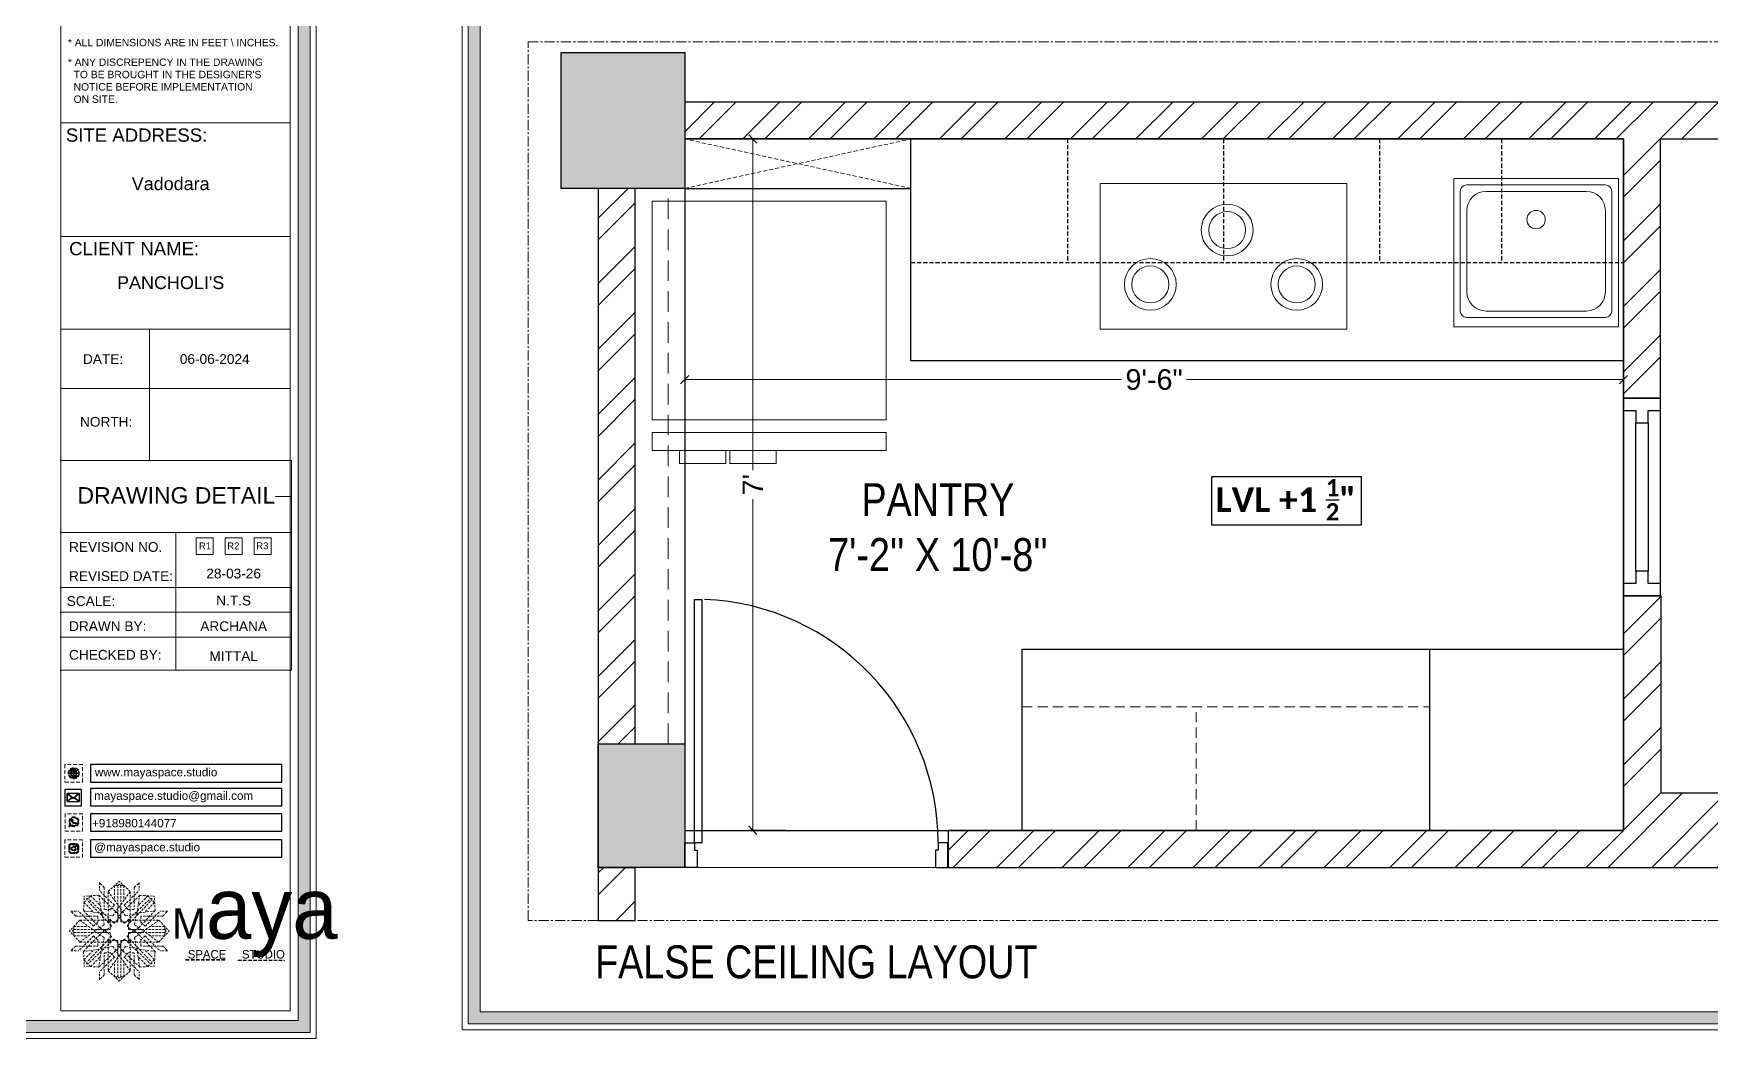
# Model space of a CAD drawing. Header units: millimetres. Extents: x 56222 to 3066687, y -650199 to -121287.
# Drawn here: x 132824.9 to 133028.6, y -185225 to -185102.9 of the extents above; entities that cross this region are included whole.
import ezdxf
from ezdxf.enums import TextEntityAlignment as Align

# ---------------------------------------------------------------- set-up
doc = ezdxf.new("R2010")
doc.units = ezdxf.units.MM
doc.header["$MEASUREMENT"] = 0
doc.header["$PDMODE"] = 35
for name, pattern in [('ACAD_ISO02W100', [15, 12, -3]), ('CENTER', [2, 1.25, -0.25, 0.25, -0.25]), ('DASHED', [0.75, 0.5, -0.25]), ('DASHED2', [0.375, 0.25, -0.125]), ('DASHEDX2', [1.5, 1, -0.5]), ('HIDDEN', [0.375, 0.25, -0.125])]:
    doc.linetypes.add(name, pattern=pattern)
doc.layers.get('Defpoints').update_dxf_attribs({"color": 220})
for name, color, linetype in [('AR DOOR', 40, 'Continuous'), ('AR ELE-5', 134, 'Continuous'), ('Labels and Texts', 8, 'Continuous')]:
    doc.layers.add(name, color=color, linetype=linetype)
for name, color, linetype, lineweight in [('COLUMN', 1, 'Continuous', 30), ('dim05', 1, 'Continuous', 13), ('Dimension', 10, 'DASHEDX2', 20), ('FIRST FLOOR', 7, 'Continuous', 9), ('FIRST FLOOR ( TEXT )', 7, 'Continuous', 9), ('FIRST FLOOR_( PLine )_', 251, 'Continuous', 30), ('FURNITURE', 32, 'Continuous', 9), ('hatch-wall', 8, 'Continuous', 9), ('Labelling', 1, 'Continuous', 25), ('NAME PLATE', 7, 'Continuous', 25), ('SECTION ( SLAB PLine )', 104, 'Continuous', 30), ('wall', 7, 'Continuous', 30)]:
    doc.layers.add(name, color=color, linetype=linetype, lineweight=lineweight)
doc.layers.add('XX~SLAB ( PLINE )', color=251, linetype='Continuous', plot=False)
doc.styles.add('Arial', font='arial.ttf')
doc.styles.add('century g', font='GOTHIC.TTF')
doc.styles.add('KATHA', font='swissc.ttf')
doc.styles.get("Standard").update_dxf_attribs({"font": 'arial.ttf', "height": 6})
doc.dimstyles.new('ISO-25', dxfattribs={"dimtxt": 2.5, "dimasz": 1, "dimexe": 0.5, "dimexo": 1, "dimtad": 0, "dimdec": 1, "dimlunit": 4, "dimtxsty": 'Standard', "dimblk": 'OBLIQUE', "dimcen": 2.5, "dimclrd": 1, "dimclre": 1, "dimclrt": 5, "dimadec": 0, "dimazin": 0, "dimtfac": 1, "dimtdec": 1, "dimtmove": 0, "dimatfit": 3, "dimfxl": 1, "dimlwd": -1, "dimarcsym": 0})

# ---------------------------------------------------------------- blocks, each defined once
blk = doc.blocks.new('FSFSF')
at = {"color": 42, "lineweight": 5, "true_color": 0xe0ac11}
for p, q in [((28593.19, 131.45), (28593.54, 137.71)), ((28599.8, 138.06), (28593.54, 137.71)), ((28596.24, 137.86), (28595.12, 136.69)), ((28596.24, 137.86), (28600.47, 133.65)), ((28601.03, 130), (28599.8, 138.06)), ((28599.8, 138.05), (28608.58, 129.56)), ((28600.03, 143.51), (28600.03, 140.16)), ((28602.15, 141.41), (28600.03, 143.51)), ((28606.47, 133.76), (28600.03, 140.16)), ((28602.15, 141.41), (28602.15, 131.95)), ((28603.86, 139.69), (28608.58, 144.08)), ((28603.86, 126.58), (28603.86, 139.69)), ((28603.86, 139.69), (28608.58, 133.02)), ((28607.9, 142.22), (28606.58, 142.22)), ((28606.58, 142.22), (28606.58, 135.84)), ((28607.9, 142.22), (28608.58, 142.85)), ((28607.9, 142.22), (28607.9, 126.58)), ((28613.31, 139.69), (28608.58, 144.08)), ((28609.27, 142.22), (28608.59, 142.85)), ((28613.31, 139.69), (28608.59, 133.02)), ((28617.37, 138.05), (28608.59, 129.56)), ((28609.27, 142.22), (28609.27, 126.58)), ((28609.27, 142.22), (28610.59, 142.22)), ((28610.59, 142.22), (28610.59, 135.84)), ((28610.7, 133.76), (28617.14, 140.16)), ((28613.31, 126.58), (28613.31, 139.69)), ((28615.02, 141.41), (28617.14, 143.51)), ((28615.02, 141.41), (28615.02, 131.95)), ((28616.14, 130), (28617.37, 138.06)), ((28620.93, 137.86), (28616.7, 133.65)), ((28617.14, 143.51), (28617.14, 140.16)), ((28617.37, 138.06), (28623.63, 137.71)), ((28620.93, 137.86), (28622.05, 136.69)), ((28624, 131.45), (28623.65, 137.71)), ((28587.73, 131.22), (28591.08, 131.22)), ((28589.84, 129.1), (28587.73, 131.22)), ((28597.49, 124.78), (28591.08, 131.22)), ((28593.19, 131.45), (28601.69, 122.67)), ((28601.25, 130.22), (28593.19, 131.45)), ((28593.39, 135), (28594.56, 136.12)), ((28593.39, 135), (28597.6, 130.78)), ((28595.12, 136.69), (28594.53, 136.69)), ((28594.56, 136.12), (28594.56, 136.71)), ((28605.17, 124.98), (28594.56, 136.12)), ((28606.27, 126.08), (28595.12, 136.69)), ((28605.86, 129.18), (28601.03, 130)), ((28602.07, 125.39), (28601.25, 130.22)), ((28604.75, 131.95), (28602.15, 131.95)), ((28606.47, 133.76), (28604.75, 131.95)), ((28605.86, 129.18), (28608.58, 133.02)), ((28611.31, 129.18), (28608.59, 133.02)), ((28610.7, 133.76), (28612.42, 131.95)), ((28610.9, 126.08), (28622.05, 136.69)), ((28611.31, 129.18), (28616.14, 130)), ((28612.02, 124.98), (28622.62, 136.12)), ((28612.42, 131.95), (28615.02, 131.95)), ((28615.12, 125.39), (28615.94, 130.22)), ((28623.99, 131.45), (28615.5, 122.67)), ((28615.94, 130.22), (28624, 131.45)), ((28623.8, 135), (28619.59, 130.78)), ((28619.7, 124.78), (28626.1, 131.22)), ((28622.05, 136.69), (28622.64, 136.69)), ((28622.62, 136.12), (28622.62, 136.71)), ((28623.8, 135), (28622.62, 136.12)), ((28629.45, 131.22), (28626.1, 131.22)), ((28627.34, 129.1), (28629.45, 131.22)), ((28591.56, 127.39), (28587.17, 122.66)), ((28589.03, 123.35), (28588.4, 122.67)), ((28589.03, 123.35), (28589.03, 124.67)), ((28589.03, 124.67), (28595.4, 124.67)), ((28589.03, 123.35), (28604.66, 123.35)), ((28589.84, 129.1), (28599.29, 129.1)), ((28604.66, 127.39), (28591.56, 127.39)), ((28591.56, 127.39), (28598.23, 122.67)), ((28597.49, 124.78), (28599.29, 126.5)), ((28602.07, 125.39), (28598.23, 122.67)), ((28599.29, 126.5), (28599.29, 129.1)), ((28602.33, 123.35), (28601.69, 122.67)), ((28602.33, 123.35), (28602.97, 122.67)), ((28605.17, 124.98), (28602.97, 122.67)), ((28603.68, 126.54), (28603.68, 127.39)), ((28604.66, 126.54), (28603.68, 126.54)), ((28604.71, 127.57), (28603.86, 127.57)), ((28607.9, 126.58), (28603.86, 126.58)), ((28604.66, 123.35), (28604.66, 127.39)), ((28604.7, 126.58), (28604.71, 127.57)), ((28606.27, 126.08), (28608.58, 128.27)), ((28607.9, 128.92), (28608.58, 129.56)), ((28607.9, 128.92), (28608.58, 128.27)), ((28609.27, 128.92), (28608.59, 129.56)), ((28609.27, 128.92), (28608.59, 128.27)), ((28610.9, 126.08), (28608.59, 128.27)), ((28609.27, 126.58), (28613.31, 126.58)), ((28612.02, 124.98), (28614.21, 122.67)), ((28612.46, 126.58), (28612.46, 127.57)), ((28612.46, 127.57), (28613.31, 127.57)), ((28612.52, 123.35), (28612.52, 127.39)), ((28612.52, 127.39), (28625.63, 127.39)), ((28612.52, 126.54), (28613.51, 126.54)), ((28628.16, 123.35), (28612.52, 123.35)), ((28613.51, 126.54), (28613.51, 127.39)), ((28614.85, 123.35), (28614.21, 122.67)), ((28614.85, 123.35), (28615.5, 122.67)), ((28615.12, 125.39), (28618.96, 122.67)), ((28627.34, 129.1), (28617.89, 129.1)), ((28617.89, 126.5), (28617.89, 129.1)), ((28619.7, 124.78), (28617.89, 126.5)), ((28625.63, 127.39), (28618.96, 122.67)), ((28628.16, 124.67), (28621.78, 124.67)), ((28625.63, 127.39), (28630.02, 122.66)), ((28628.16, 123.35), (28628.16, 124.67)), ((28628.16, 123.35), (28628.78, 122.67)), ((28591.56, 117.94), (28587.17, 122.66)), ((28589.84, 116.23), (28587.73, 114.11)), ((28589.03, 121.98), (28588.4, 122.65)), ((28589.03, 121.98), (28604.66, 121.98)), ((28589.03, 121.98), (28589.03, 120.66)), ((28589.03, 120.66), (28595.4, 120.66)), ((28589.84, 116.23), (28599.29, 116.23)), ((28597.49, 120.54), (28591.08, 114.11)), ((28591.56, 117.94), (28598.23, 122.65)), ((28604.66, 117.94), (28591.56, 117.94)), ((28593.19, 113.88), (28601.69, 122.65)), ((28605.17, 120.35), (28594.56, 109.2)), ((28606.27, 119.15), (28595.12, 108.54)), ((28597.49, 120.54), (28599.29, 118.83)), ((28602.07, 119.94), (28598.23, 122.65)), ((28599.29, 118.83), (28599.29, 116.23)), ((28599.8, 107.17), (28608.58, 115.67)), ((28605.86, 116.05), (28601.03, 115.23)), ((28602.07, 119.94), (28601.25, 115.1)), ((28602.33, 121.98), (28601.69, 122.65)), ((28602.33, 121.98), (28602.97, 122.65)), ((28605.17, 120.35), (28602.97, 122.65)), ((28604.66, 118.78), (28603.68, 118.78)), ((28603.68, 118.78), (28603.68, 117.94)), ((28607.9, 118.65), (28603.86, 118.65)), ((28603.86, 118.65), (28603.86, 105.54)), ((28604.71, 117.66), (28603.86, 117.66)), ((28604.66, 121.98), (28604.66, 117.94)), ((28604.7, 118.65), (28604.71, 117.66)), ((28605.86, 116.05), (28608.58, 112.21)), ((28606.27, 119.15), (28608.58, 116.96)), ((28607.9, 103.01), (28607.9, 118.65)), ((28607.9, 116.31), (28608.58, 116.96)), ((28607.9, 116.31), (28608.58, 115.67)), ((28610.9, 119.15), (28608.59, 116.96)), ((28609.27, 116.31), (28608.59, 116.96)), ((28609.27, 116.31), (28608.59, 115.67)), ((28611.31, 116.05), (28608.59, 112.21)), ((28617.37, 107.17), (28608.59, 115.67)), ((28609.27, 118.65), (28613.31, 118.65)), ((28609.27, 103.01), (28609.27, 118.65)), ((28610.9, 119.15), (28622.05, 108.54)), ((28611.31, 116.05), (28616.14, 115.23)), ((28612.02, 120.35), (28614.21, 122.65)), ((28612.02, 120.35), (28622.62, 109.2)), ((28612.46, 118.65), (28612.46, 117.66)), ((28612.46, 117.66), (28613.31, 117.66)), ((28612.52, 121.98), (28612.52, 117.94)), ((28628.16, 121.98), (28612.52, 121.98)), ((28612.52, 118.78), (28613.51, 118.78)), ((28612.52, 117.94), (28625.63, 117.94)), ((28613.31, 118.65), (28613.31, 105.54)), ((28613.51, 118.78), (28613.51, 117.94)), ((28614.85, 121.98), (28614.21, 122.65)), ((28614.85, 121.98), (28615.5, 122.65)), ((28615.12, 119.94), (28618.96, 122.65)), ((28615.12, 119.94), (28615.94, 115.1)), ((28623.99, 113.88), (28615.5, 122.65)), ((28619.7, 120.54), (28617.89, 118.83)), ((28617.89, 118.83), (28617.89, 116.23)), ((28627.34, 116.23), (28617.89, 116.23)), ((28625.63, 117.94), (28618.96, 122.65)), ((28619.7, 120.54), (28626.1, 114.11)), ((28628.16, 120.66), (28621.78, 120.66)), ((28625.63, 117.94), (28630.02, 122.66)), ((28627.34, 116.23), (28629.45, 114.11)), ((28628.16, 121.98), (28628.78, 122.65)), ((28628.16, 121.98), (28628.16, 120.66)), ((28587.73, 114.11), (28591.08, 114.11)), ((28601.25, 115.1), (28593.19, 113.87)), ((28593.19, 113.87), (28593.54, 107.62)), ((28593.39, 110.32), (28597.6, 114.55)), ((28593.39, 110.32), (28594.56, 109.2)), ((28595.12, 108.54), (28594.53, 108.54)), ((28594.56, 109.2), (28594.56, 108.61)), ((28596.24, 107.37), (28595.12, 108.54)), ((28596.24, 107.37), (28600.47, 111.58)), ((28601.03, 115.23), (28599.8, 107.17)), ((28606.47, 111.47), (28600.03, 105.07)), ((28602.15, 103.82), (28602.15, 113.27)), ((28604.75, 113.27), (28602.15, 113.27)), ((28603.86, 105.54), (28608.58, 112.21)), ((28606.47, 111.47), (28604.75, 113.27)), ((28606.58, 103.01), (28606.58, 109.38)), ((28613.31, 105.54), (28608.59, 112.21)), ((28610.59, 103.01), (28610.59, 109.38)), ((28610.7, 111.47), (28612.42, 113.27)), ((28610.7, 111.47), (28617.14, 105.07)), ((28612.42, 113.27), (28615.02, 113.27)), ((28615.02, 103.82), (28615.02, 113.27)), ((28615.94, 115.1), (28624, 113.87)), ((28616.14, 115.23), (28617.37, 107.17)), ((28620.93, 107.37), (28616.7, 111.58)), ((28623.8, 110.32), (28619.59, 114.55)), ((28620.93, 107.37), (28622.05, 108.54)), ((28622.05, 108.54), (28622.64, 108.54)), ((28623.8, 110.32), (28622.62, 109.2)), ((28622.62, 109.2), (28622.62, 108.61)), ((28624, 113.87), (28623.65, 107.62)), ((28629.45, 114.11), (28626.1, 114.11)), ((28599.8, 107.17), (28593.54, 107.52)), ((28600.03, 101.71), (28600.03, 105.07)), ((28602.15, 103.82), (28600.03, 101.71)), ((28603.86, 105.54), (28608.58, 101.15)), ((28607.9, 103.01), (28606.58, 103.01)), ((28607.9, 103.01), (28608.58, 102.38)), ((28613.31, 105.54), (28608.58, 101.15)), ((28609.27, 103.01), (28608.59, 102.38)), ((28609.27, 103.01), (28610.59, 103.01)), ((28615.02, 103.82), (28617.14, 101.71)), ((28617.14, 101.71), (28617.14, 105.07)), ((28617.37, 107.17), (28623.63, 107.52))]:
    blk.add_line(p, q, dxfattribs=at)
blk = doc.blocks.new('hgwg')
at = {"layer": 'Dimension', "true_color": 0xd39e00}
h = blk.add_hatch(color=42, dxfattribs=at)
h.dxf.hatch_style = 1
h.paths.add_polyline_path([(27505.71, 45.05), (27494.27, 45.05), (27494.27, 44.9), (27505.71, 44.9)])
h = blk.add_hatch(color=42, dxfattribs=at)
h.dxf.hatch_style = 1
h.paths.add_polyline_path([(27523.3, 44.9), (27509.68, 44.9), (27509.68, 44.75), (27523.3, 44.75)])
at = {"layer": 'Dimension', "color": 42, "true_color": 0xd39e00}
for p, q in [((27494.27, 45.05), (27505.71, 45.05)), ((27494.27, 44.9), (27494.27, 45.05)), ((27494.27, 44.9), (27505.71, 44.9)), ((27505.71, 45.05), (27505.71, 44.9)), ((27509.68, 44.9), (27523.3, 44.9)), ((27509.68, 44.9), (27509.68, 44.75)), ((27509.68, 44.75), (27523.3, 44.75)), ((27523.3, 44.75), (27523.3, 44.9))]:
    blk.add_line(p, q, dxfattribs=at)
at = {"layer": 'Dimension', "color": 42, "true_color": 0xd39e00, "attachment_point": 1}
for s, width, insert, char_height in [('{\\fCinzel|b0|i0|c0|p2;\\H1.5x;M\\fAmsterdam One|b0|i0|c0|p2;\\H2x;aya}', 85.3277, (27490.17, 69.17), 6), ('{\\fCinzel|b0|i0|c0|p0;SPACE     STUDIO}', 66.129, (27494.83, 47.86), 2.5)]:
    blk.add_mtext_dynamic_manual_height_columns(s, width=width, gutter_width=30, heights=[0], dxfattribs=dict(at, insert=insert, char_height=char_height))
blk = doc.blocks.new('QEGW4TG')
at = {"layer": 'Dimension', "true_color": 0x000000}
h = blk.add_hatch(color=18, dxfattribs=at)
h.dxf.hatch_style = 1
h.paths.add_polyline_path([(1.19, 1.98), (1.03, 1.3, 0.550912), (1.11, 1.23), (1.75, 1.39, 6.344125)])
h.paths.add_polyline_path([(1.81, 1.7), (1.4, 1.6), (1.5, 2.03, -9.071339)], flags=16)
h.paths.add_polyline_path([(1.75, 2.69, -0.387513), (1.89, 3.19, -0.360742), (2.01, 3.18), (2.17, 2.86, -0.071517), (2.06, 2.73, 0.321676), (2.05, 2.65, 0.122183), (2.53, 2.25, 0.066047), (2.69, 1.93, 0.375674), (3.11, 2.16, 0.526753), (3.03, 2.29), (2.79, 2.37, 0.273721), (2.69, 2.34, 0.040749), (2.63, 2.27, -2.427977), (2.45, 2, -0.190785)], flags=0)
h = blk.add_hatch(color=18, dxfattribs=at)
h.dxf.hatch_style = 1
h.paths.add_polyline_path([(2.69, 2.34, 0.040749), (2.63, 2.27, -0.441282), (2.53, 2.25, -0.11828), (2.06, 2.64, -0.441282), (2.07, 2.74, 0.040749), (2.13, 2.81, 0.290083), (2.14, 2.92), (2.01, 3.18, 0.316231), (1.91, 3.2, 0.190337), (1.73, 3, 0.170513), (1.72, 2.74, 0.252784), (2.69, 1.93, 0.170513), (2.95, 1.97, 0.190337), (3.11, 2.18, 0.466684), (3.03, 2.29), (2.79, 2.37, 0.273721)])
for p, q in [((1.19, 1.98), (1.03, 1.3)), ((1.1, 1.23), (1.75, 1.39)), ((1.5, 2.03), (1.4, 1.6)), ((1.4, 1.6), (1.81, 1.7)), ((2.01, 3.18), (2.14, 2.92)), ((3.07, 2.28), (2.8, 2.36))]:
    blk.add_line(p, q)
blk.add_lwpolyline([(0, 0), (4.68, 0), (4.68, 4.68), (0, 4.68)], close=True)
for centre, radius, start, end in [((1.09, 1.29), 0.0598, 164.8483, 282.1458), ((2.39, 2.56), 1.34, 241.4727, 205.6422), ((2.39, 2.56), 1.04, 235.9962, 210.8333), ((2.09, 2.87), 0.39, 159.7007, 198.4072), ((2.96, 3.23), 1.33, 201.4218, 258.1669), ((2.07, 2.87), 0.364, 118.9685, 159.3648), ((1.94, 3.12), 0.0896, 41.8985, 123.1344), ((2.11, 2.68), 0.066, 135.9932, 224.8892), ((1.67, 3.16), 0.586, 312.4617, 321.8728), ((3.12, 3.42), 1.31, 216.5455, 243.5279), ((2.05, 2.87), 0.104, 320.3924, 28.6971), ((2.57, 2.3), 0.066, 234.2482, 323.1441), ((3.11, 1.94), 0.586, 137.2645, 146.6756), ((2.76, 2.27), 0.104, 70.4402, 138.745), ((2.75, 2.31), 0.39, 260.7301, 299.4366), ((2.76, 2.29), 0.364, 299.7725, 340.1688), ((3.03, 2.2), 0.0896, 336.0029, 57.2388)]:
    blk.add_arc(centre, radius, start, end)
blk = doc.blocks.new('ASGERG')
at = {"layer": 'Dimension', "true_color": 0x000000}
h = blk.add_hatch(color=18, dxfattribs=at)
h.dxf.hatch_style = 1
h.paths.add_polyline_path([(0.99, 1.7, 0.402382), (1.83, 1.03), (2.96, 1.03, 0.426145), (3.66, 1.9), (3.66, 2.99, 0.402382), (2.83, 3.67), (1.69, 3.67, 0.426145), (0.99, 2.79)])
h.paths.add_polyline_path([(1.27, 1.72, 0.402382), (1.8, 1.3), (2.94, 1.3, 0.426145), (3.38, 1.85), (3.38, 2.97, 0.402382), (2.85, 3.4), (1.72, 3.4, 0.426145), (1.27, 2.85)], flags=16)
h.paths.add_polyline_path([(3.02, 2.35, -1), (1.64, 2.35, -1)], flags=0)
h.paths.add_polyline_path([(2.74, 2.35, -1), (1.92, 2.35, -1)], flags=0)
h.paths.add_polyline_path([(3.19, 3.02, -1), (2.86, 3.02, -1)], flags=0)
h.paths.add_polyline_path([(1.64, 2.35, 1), (3.02, 2.35, 1)], flags=0)
h = blk.add_hatch(color=18, dxfattribs=at)
h.dxf.hatch_style = 1
h.paths.add_polyline_path([(1.64, 2.35, 1), (3.02, 2.35, 1)])
h.paths.add_polyline_path([(2.74, 2.35, 1), (1.92, 2.35, 1)], flags=16)
h = blk.add_hatch(color=18, dxfattribs=at)
h.dxf.hatch_style = 1
h.paths.add_polyline_path([(3.19, 3.02, 1), (2.86, 3.02, 1)])
for p, q in [((0.99, 2.99), (0.99, 1.7)), ((1.27, 2.97), (1.27, 1.72)), ((1.69, 3.67), (2.96, 3.67)), ((1.69, 1.03), (2.96, 1.03)), ((2.94, 3.4), (1.72, 3.4)), ((2.94, 1.3), (1.72, 1.3)), ((3.38, 2.97), (3.38, 1.72)), ((3.66, 2.99), (3.66, 1.7))]:
    blk.add_line(p, q)
blk.add_lwpolyline([(0, 0), (4.68, 0), (4.68, 4.68), (0, 4.68)], close=True)
for centre, radius in [((2.33, 2.35), 0.694), ((2.33, 2.35), 0.414), ((3.02, 3.02), 0.168)]:
    blk.add_circle(centre, radius)
for centre, radius, start, end in [((1.76, 2.89), 0.778, 94.8631, 172.8127), ((1.76, 1.8), 0.778, 187.1873, 265.1369), ((1.76, 2.91), 0.491, 94.8631, 172.8127), ((1.76, 1.78), 0.491, 187.1873, 265.1369), ((2.9, 2.91), 0.491, 7.1873, 85.1369), ((2.9, 1.78), 0.491, 274.8631, 352.8127), ((2.89, 2.89), 0.778, 7.1873, 85.1369), ((2.89, 1.8), 0.778, 274.8631, 352.8127)]:
    blk.add_arc(centre, radius, start, end)
blk = doc.blocks.new('DTGWEGEARG')
at = {"layer": 'Dimension', "true_color": 0x000000}
h = blk.add_hatch(color=18, dxfattribs=at)
h.dxf.hatch_style = 1
h.paths.add_polyline_path([(3.83, 2.34, 1), (0.85, 2.34, 1)])
h.paths.add_polyline_path([(2.41, 1.12), (2.41, 1.69, -0.058279), (2.81, 1.63, -0.103353)], flags=16)
h.paths.add_polyline_path([(2.26, 1.13, -0.101741), (1.87, 1.63, -0.057171), (2.26, 1.69)], flags=16)
h.paths.add_polyline_path([(2.17, 1.01, -0.105795), (1.72, 1.58, 0.055205), (1.38, 1.41, 0.169822)], flags=16)
h.paths.add_polyline_path([(3.02, 1.72, 0.081336), (3.13, 2.27), (3.68, 2.27, -0.152069), (3.4, 1.52, 0.05687)], flags=16)
h.paths.add_polyline_path([(2.87, 1.77, 0.061945), (2.41, 1.84), (2.41, 2.27), (2.98, 2.27, -0.081344)], flags=16)
h.paths.add_polyline_path([(2.26, 1.84, 0.060923), (1.8, 1.77, -0.081344), (1.7, 2.27), (2.26, 2.27)], flags=16)
h.paths.add_polyline_path([(1.66, 1.72, 0.05687), (1.28, 1.52, -0.152069), (1, 2.27), (1.55, 2.27, 0.081336)], flags=16)
h.paths.add_polyline_path([(2.98, 2.42), (2.41, 2.42), (2.41, 2.83, 0.061945), (2.87, 2.91, -0.080009)], flags=16)
h.paths.add_polyline_path([(3.13, 2.42, 0.080116), (3.02, 2.96, 0.127778), (2.51, 3.67, -0.36029), (3.68, 2.42)], flags=16)
h.paths.add_polyline_path([(2.26, 2.42), (1.7, 2.42, -0.080009), (1.8, 2.91, 0.060923), (2.26, 2.84)], flags=16)
h.paths.add_polyline_path([(1.55, 2.42), (1, 2.42, -0.150466), (1.28, 3.16, 0.05687), (1.66, 2.96, 0.080116)], flags=16)
h.paths.add_polyline_path([(2.41, 2.98), (2.41, 3.56, -0.103353), (2.81, 3.05, -0.058279)], flags=16)
h.paths.add_polyline_path([(2.26, 2.99, -0.057171), (1.87, 3.05, -0.101741), (2.26, 3.55)], flags=16)
h.paths.add_polyline_path([(1.72, 3.1, -0.055205), (1.38, 3.27, -0.169822), (2.17, 3.67, 0.105795)], flags=16)
blk.add_lwpolyline([(0, 0), (4.68, 0), (4.68, 4.68), (0, 4.68)], close=True)
at = {"layer": 'Dimension', "color": 18, "true_color": 0x000000}
for p, q in [((1, 2.42), (1.55, 2.42)), ((1, 2.27), (1.55, 2.27)), ((1.7, 2.42), (2.26, 2.42)), ((1.7, 2.27), (2.26, 2.27)), ((2.26, 3.55), (2.26, 2.99)), ((2.26, 2.84), (2.26, 2.42)), ((2.26, 2.27), (2.26, 1.84)), ((2.26, 1.69), (2.26, 1.13)), ((2.41, 3.56), (2.41, 2.98)), ((2.41, 2.83), (2.41, 2.42)), ((2.41, 2.42), (2.98, 2.42)), ((2.41, 2.27), (2.98, 2.27)), ((2.41, 2.27), (2.41, 1.84)), ((2.41, 1.69), (2.41, 1.12)), ((3.13, 2.42), (3.68, 2.42)), ((3.13, 2.27), (3.68, 2.27))]:
    blk.add_line(p, q, dxfattribs=at)
blk.add_circle((2.34, 2.34), 1.49, dxfattribs=at)
for centre, radius, start, end in [((2.34, 2.34), 1.34, 142.3819, 176.6093), ((2.34, 2.34), 1.34, 183.0315, 217.6181), ((2.34, 4.74), 1.9, 236.1399, 249.1595), ((2.34, -0.06), 1.9, 110.8405, 123.8601), ((2.34, 2.34), 1.34, 97.3549, 135.9073), ((2.34, 4.74), 1.75, 236.7417, 249.3811), ((2.34, -0.06), 1.75, 110.6189, 123.2583), ((2.34, 2.34), 1.34, 224.0927, 262.6451), ((3.28, 2.34), 1.73, 159.0567, 177.3789), ((3.28, 2.34), 1.73, 182.3435, 200.9433), ((3.28, 2.34), 1.58, 158.8325, 177.1302), ((3.28, 2.34), 1.58, 182.5658, 201.1675), ((3.28, 2.34), 1.73, 129.9301, 154.0867), ((3.28, 2.34), 1.73, 205.9133, 230.0699), ((2.34, 4.74), 1.9, 253.6799, 267.6253), ((2.34, -0.06), 1.9, 92.3747, 106.3201), ((3.28, 2.34), 1.58, 130.1073, 153.3446), ((2.34, 4.74), 1.75, 254.3336, 267.422), ((2.34, -0.06), 1.75, 92.578, 105.6664), ((3.28, 2.34), 1.58, 206.6554, 229.8927), ((1.4, 2.34), 1.58, 26.6554, 50.2584), ((2.34, 4.74), 1.75, 272.3248, 285.6664), ((2.34, 4.74), 1.9, 272.1415, 286.3201), ((2.34, -0.06), 1.9, 73.6799, 87.8585), ((2.34, -0.06), 1.75, 74.3336, 87.6752), ((1.4, 2.34), 1.58, 309.7416, 333.3446), ((2.34, 2.34), 1.34, 3.3907, 82.6451), ((1.4, 2.34), 1.73, 25.9133, 50.0699), ((1.4, 2.34), 1.73, 309.9301, 334.0867), ((2.34, 2.34), 1.34, 277.3549, 315.9073), ((1.4, 2.34), 1.58, 2.8698, 21.1675), ((1.4, 2.34), 1.58, 338.8325, 357.4342), ((2.34, 4.74), 1.75, 290.6189, 303.2583), ((2.34, -0.06), 1.75, 56.7417, 69.3811), ((2.34, 4.74), 1.9, 290.8405, 303.8601), ((1.4, 2.34), 1.73, 2.6211, 20.9433), ((1.4, 2.34), 1.73, 339.0567, 357.6565), ((2.34, -0.06), 1.9, 56.1399, 69.1595), ((2.34, 2.34), 1.34, 322.3819, 356.9685)]:
    blk.add_arc(centre, radius, start, end, dxfattribs=at)
blk = doc.blocks.new('*U144')
for points in [[(-1025.5, 0), (-985.5, 0), (-985.5, 30), (-975.5, 30), (-975.5, 100), (-1025.5, 100)], [(40, 0), (0, 0), (0, 30), (-10, 30), (-10, 100), (40, 100)], [(0, 0), (0, -985.5), (-30, -985.5), (-30, 0)]]:
    blk.add_lwpolyline(points, close=True)
at = {"layer": 'AR ELE-5', "linetype": 'ByBlock', "ltscale": 15}
blk.add_arc((1.4, 0.6), 987, 180.03474, 267.62699, dxfattribs=at)
blk = doc.blocks.new('_Oblique')
at = {"layer": 'wall', "color": 0, "lineweight": -2}
blk.add_line((-0.5, -0.5), (0.5, 0.5), dxfattribs=at)
blk = doc.blocks.new('*D530')
at = {"layer": 'Defpoints', "color": 0, "lineweight": 30, "transparency": 16777216}
for p in [(132917.9, -185115.68), (132912.27, -185199.68), (132917.26, -185199.68)]:
    blk.add_point(p, dxfattribs=at)
at = {"layer": 'dim05', "color": 1, "linetype": 'Continuous', "lineweight": -2, "transparency": 16777216}
for p, q in [((132916.9, -185115.68), (132911.77, -185115.68)), ((132916.26, -185199.68), (132911.77, -185199.68))]:
    blk.add_line(p, q, dxfattribs=at)
at = {"layer": 'dim05', "color": 1, "linetype": 'Continuous', "transparency": 16777216}
for p, q in [((132912.27, -185115.68), (132912.27, -185155.92)), ((132912.27, -185199.68), (132912.27, -185159.45))]:
    blk.add_line(p, q, dxfattribs=at)
at = {"layer": 'dim05', "color": 1, "transparency": 16777216}
for p, rotation in [((132912.27, -185115.68), 90), ((132912.27, -185199.68), 270)]:
    blk.add_blockref('_Oblique', p, dxfattribs=dict(at, rotation=rotation))
at = {"layer": 'dim05', "color": 5, "lineweight": 25, "transparency": 16777216, "insert": (132912.27, -185157.68), "char_height": 2.5, "attachment_point": 5, "rotation": 90, "style": 'Arial'}
blk.add_mtext("7'", dxfattribs=at)
blk = doc.blocks.new('*D531')
at = {"layer": 'Defpoints', "color": 0, "lineweight": 30, "transparency": 16777216}
for p in [(132904, -185140.61), (133018, -185140.61), (133018, -185144.92)]:
    blk.add_point(p, dxfattribs=at)
at = {"layer": 'dim05', "color": 1, "linetype": 'Continuous', "lineweight": -2, "transparency": 16777216}
for p, q in [((132904, -185141.61), (132904, -185145.42)), ((133018, -185141.61), (133018, -185145.42))]:
    blk.add_line(p, q, dxfattribs=at)
at = {"layer": 'dim05', "color": 1, "linetype": 'Continuous', "transparency": 16777216}
for p, q in [((132904, -185144.92), (132957.05, -185144.92)), ((133018, -185144.92), (132964.95, -185144.92))]:
    blk.add_line(p, q, dxfattribs=at)
at = {"layer": 'dim05', "color": 1, "transparency": 16777216, "rotation": 180}
blk.add_blockref('_Oblique', (132904, -185144.92), dxfattribs=at)
at = {"layer": 'dim05', "color": 1, "transparency": 16777216}
blk.add_blockref('_Oblique', (133018, -185144.92), dxfattribs=at)
at = {"layer": 'dim05', "color": 5, "lineweight": 25, "transparency": 16777216, "insert": (132961, -185144.92), "char_height": 2.5, "attachment_point": 5, "style": 'Arial'}
blk.add_mtext('9\'-6"', dxfattribs=at)

msp = doc.modelspace()

# ---------------------------------------------------------------- hatches: boundary and pattern name
at = {"layer": 'Dimension', "linetype": 'Continuous', "true_color": 0xd39e00}
h = msp.add_hatch(color=42, dxfattribs=at)
h.paths.add_polyline_path([(132877.699, -185074.765), (132877.699, -185223.192), (133088.57, -185223.192), (133088.57, -185074.765)])
h.paths.add_polyline_path([(132879.179, -185076.245), (133087.09, -185076.245), (133087.09, -185221.712), (132879.179, -185221.712)], flags=16)
h = msp.add_hatch(color=42, dxfattribs=at)
h.paths.add_polyline_path([(132651.338, -185078.41), (132651.338, -185224.238), (132858.516, -185224.238), (132858.516, -185078.41)])
h.paths.add_polyline_path([(132652.792, -185079.864), (132857.062, -185079.864), (132857.062, -185222.784), (132652.792, -185222.784)], flags=16)
at = {"layer": 'Dimension', "true_color": 0x000000}
h = msp.add_hatch(color=18, dxfattribs=at)
h.dxf.hatch_style = 1
h.paths.add_polyline_path([(132830.353, -185196.223, 0.4142136), (132830.508, -185196.069), (132830.508, -185195.297, 0.4142136), (132830.353, -185195.142), (132829.127, -185195.142, 0.4142136), (132828.972, -185195.297), (132828.972, -185196.069, 0.4142136), (132829.127, -185196.223)])
h.paths.add_polyline_path([(132829.854, -185195.758), (132830.421, -185196.137, -0.1989124), (132830.353, -185196.165), (132829.127, -185196.165, -0.1989124), (132829.058, -185196.137), (132829.626, -185195.758), (132829.74, -185195.864)], flags=16)
h.paths.add_polyline_path([(132829.74, -185195.785), (132829.116, -185195.201, -0.0287833), (132829.127, -185195.2), (132830.353, -185195.2, -0.0287833), (132830.364, -185195.201)], flags=16)
h.paths.add_polyline_path([(132829.897, -185195.717), (132830.42, -185195.228, -0.2024819), (132830.45, -185195.297), (132830.45, -185196.069, -0.043076), (132830.448, -185196.085)], flags=16)
h.paths.add_polyline_path([(132829.583, -185195.717), (132829.032, -185196.085, -0.043076), (132829.03, -185196.069), (132829.03, -185195.297, -0.2024819), (132829.059, -185195.228)], flags=16)
at = {"layer": 'FURNITURE', "linetype": 'CENTER', "lineweight": 15, "true_color": 0x636466}
h = msp.add_hatch(dxfattribs=at)
h.set_pattern_fill('AR-CONC', color=251)
h.set_pattern_definition([(50, (-298.0743, -763.167), (7.17260183, -0.62752135), [0.75, -8.25]), (355, (-298.074, -763.167), (-1.38751334, 7.52192134), [0.6, -6.6]), (100.4514445, (-297.4766, -763.219), (5.78508847, 6.8943999), [0.63740192, -7.01142112]), (46.1842, (-298.074, -761.167), (10.6724133, -1.6551928), [1.125, -12.375]), (96.6356355, (-297.185, -761.305), (9.34661946, 9.741186), [0.9561034, -10.5171376]), (351.184164, (-298.074, -761.167), (9.34661945, 9.741186), [0.9, -9.9]), (21, (-297.0743, -761.667), (5.96907052, -4.0261889), [0.75, -8.25]), (326, (-297.074, -761.667), (2.43315332, 7.25150045), [0.6, -6.6]), (71.4514447, (-296.577, -762.0024), (8.40222377, 3.22531153), [0.6374019, -7.01142112]), (37.5, (-298.0743, -763.1668), (0.121598553, 3.328938538), [0, -6.52, 0, -6.7, 0, -6.625]), (7.5, (-298.0743, -763.167), (2.630695374, 3.94411712), [0, -3.82, 0, -6.37, 0, -2.525]), (327.5, (-300.3043, -763.1668), (5.338224362, -0.225548717), [0, -2.5, 0, -7.8, 0, -10.35]), (317.5, (-301.3043, -763.167), (5.83186169, 1.00104982), [0, -3.25, 0, -5.18, 0, -7.35])])
h.paths.add_polyline_path([(132903.998, -185189.18), (132893.498, -185189.18), (132893.498, -185204.18), (132903.998, -185204.18), (132903.998, -185201.18)])
h.paths.add_polyline_path([(132903.998, -185105.18), (132888.998, -185105.18), (132888.998, -185121.68), (132903.998, -185121.68)])
h.paths.add_polyline_path([(133047.498, -185105.18), (133032.498, -185105.18), (133032.498, -185115.684), (133047.498, -185115.684)])
h.paths.add_polyline_path([(133047.498, -185195.18), (133032.498, -185195.18), (133032.498, -185204.18), (133047.498, -185204.18), (133047.498, -185199.68)])
at = {"layer": 'hatch-wall', "linetype": 'CENTER', "lineweight": 15}
h = msp.add_hatch(dxfattribs=at)
h.set_pattern_fill('ANSI32', color=256, scale=15)
h.set_pattern_definition([(45, (-298.0743, -763.167), (-3.97747564, 3.97747564), []), (45, (-295.4227, -763.167), (-3.97747564, 3.97747564), [])])
h.paths.add_polyline_path([(132897.998, -185121.68), (132893.498, -185121.68), (132893.498, -185189.18), (132897.998, -185189.18)])
h.paths.add_polyline_path([(133032.498, -185111.18), (132903.998, -185111.18), (132903.998, -185115.68), (133017.998, -185115.68), (133017.998, -185142.635), (133017.998, -185147.185), (133022.498, -185147.185), (133022.498, -185115.68), (133032.498, -185115.68)])
h.paths.add_polyline_path([(133022.582, -185171.185), (133017.998, -185171.185), (133017.998, -185199.68), (132994.498, -185199.68), (132939.998, -185199.68), (132935.998, -185199.68), (132935.998, -185204.18), (133032.498, -185204.18), (133032.498, -185195.18), (133022.582, -185195.18)])
h.paths.add_polyline_path([(132897.998, -185204.18), (132893.498, -185204.18), (132893.498, -185210.615), (132897.998, -185210.615)])

# ---------------------------------------------------------------- linework, layer by layer
at = {"color": 18, "true_color": 0x000000}
for points in [[(132831.843, -185193.805), (132855.057, -185193.805), (132855.057, -185191.683), (132831.843, -185191.683)], [(132831.843, -185196.701), (132855.057, -185196.701), (132855.057, -185194.579), (132831.843, -185194.579)], [(132831.854, -185199.79), (132855.057, -185199.79), (132855.057, -185197.668), (132831.854, -185197.668)], [(132831.843, -185202.952), (132855.057, -185202.952), (132855.057, -185200.831), (132831.843, -185200.831)]]:
    msp.add_lwpolyline(points, close=True, dxfattribs=at)
msp.add_lwpolyline([(132828.73, -185196.717), (132830.748, -185196.717), (132830.748, -185194.699), (132828.73, -185194.699)], close=True)
at = {"layer": 'COLUMN', "transparency": 33554687}
for points in [[(132888.998, -185121.68), (132888.998, -185105.18), (132903.998, -185105.18), (132903.998, -185121.68)], [(132893.498, -185189.18), (132903.998, -185189.18), (132903.998, -185204.18), (132893.498, -185204.18)]]:
    msp.add_lwpolyline(points, close=True, dxfattribs=at)
at = {"layer": 'Dimension', "color": 42, "linetype": 'Continuous', "true_color": 0xd39e00}
for p, q in [((132856.078, -185113.728), (132828.239, -185113.728)), ((132856.078, -185127.527), (132828.239, -185127.527)), ((132856.078, -185138.771), (132828.239, -185138.771)), ((132839.01, -185138.771), (132839.01, -185154.753)), ((132856.078, -185146.005), (132828.239, -185146.005)), ((132856.246, -185154.753), (132828.153, -185154.753)), ((132856.246, -185154.753), (132856.246, -185180.198)), ((132854.308, -185159.115), (132856.246, -185159.115)), ((132828.153, -185163.477), (132856.246, -185163.477)), ((132842.199, -185180.198), (132842.199, -185163.477)), ((132856.246, -185170.165), (132828.153, -185170.165)), ((132856.246, -185173.177), (132828.153, -185173.177)), ((132856.246, -185176.19), (132828.153, -185176.19)), ((132828.153, -185180.198), (132856.246, -185180.198))]:
    msp.add_line(p, q, dxfattribs=at)
at = {"layer": 'Dimension', "color": 18, "linetype": 'Continuous', "true_color": 0x000000}
for p, q in [((132828.972, -185195.297), (132828.972, -185196.069)), ((132829.03, -185195.297), (132829.03, -185196.069)), ((132829.059, -185195.228), (132829.583, -185195.717)), ((132829.116, -185195.201), (132829.74, -185195.785)), ((132829.127, -185195.142), (132830.353, -185195.142)), ((132829.127, -185195.2), (132830.353, -185195.2)), ((132829.74, -185195.785), (132830.364, -185195.201)), ((132829.897, -185195.717), (132830.42, -185195.228)), ((132830.45, -185195.297), (132830.45, -185196.069)), ((132830.508, -185195.297), (132830.508, -185196.069)), ((132829.032, -185196.085), (132829.583, -185195.717)), ((132829.058, -185196.137), (132829.626, -185195.758)), ((132829.127, -185196.165), (132830.353, -185196.165)), ((132829.127, -185196.223), (132830.353, -185196.223)), ((132829.626, -185195.758), (132829.74, -185195.864)), ((132829.74, -185195.864), (132829.854, -185195.758)), ((132830.421, -185196.137), (132829.854, -185195.758)), ((132830.448, -185196.085), (132829.897, -185195.717))]:
    msp.add_line(p, q, dxfattribs=at)
at = {"layer": 'Dimension', "color": 42, "linetype": 'Continuous', "true_color": 0xd39e00}
for points in [[(132876.96, -185074.025), (133089.31, -185074.025), (133089.31, -185223.932), (132876.96, -185223.932)], [(132877.699, -185074.765), (133088.57, -185074.765), (133088.57, -185223.192), (132877.699, -185223.192)], [(132879.179, -185076.245), (133087.09, -185076.245), (133087.09, -185221.712), (132879.179, -185221.712)], [(132650.611, -185077.683), (132859.243, -185077.683), (132859.243, -185224.965), (132650.611, -185224.965)], [(132651.338, -185078.41), (132858.516, -185078.41), (132858.516, -185224.238), (132651.338, -185224.238)], [(132652.792, -185079.864), (132857.062, -185079.864), (132857.062, -185222.784), (132652.792, -185222.784)], [(132844.686, -185164.124), (132846.736, -185164.124), (132846.736, -185166.174), (132844.686, -185166.174)], [(132848.198, -185164.124), (132850.248, -185164.124), (132850.248, -185166.174), (132848.198, -185166.174)], [(132851.709, -185164.124), (132853.76, -185164.124), (132853.76, -185166.174), (132851.709, -185166.174)]]:
    msp.add_lwpolyline(points, close=True, dxfattribs=at)
at = {"layer": 'Dimension', "color": 42, "linetype": 'ByBlock', "true_color": 0xd39e00}
msp.add_lwpolyline([(132828.239, -185221.587), (132828.239, -185081.061), (132856.078, -185081.061), (132856.078, -185221.587)], close=True, dxfattribs=at)
at = {"layer": 'Dimension', "color": 18, "true_color": 0x000000}
for centre, radius, start, end in [((132829.127, -185195.297), 0.154, 90, 180), ((132829.127, -185195.297), 0.0965, 134.21354, 180), ((132829.127, -185195.297), 0.0965, 90, 96.59481), ((132830.353, -185195.297), 0.154, 0, 90), ((132830.353, -185195.297), 0.0965, 83.40519, 90), ((132830.353, -185195.297), 0.0965, 0, 45.78646), ((132829.127, -185196.069), 0.154, 180, 270), ((132829.127, -185196.069), 0.0965, 180, 189.86619), ((132829.127, -185196.069), 0.0965, 224.99995, 270), ((132830.353, -185196.069), 0.154, 270, 0), ((132830.353, -185196.069), 0.0965, 270, 315.00005), ((132830.353, -185196.069), 0.0965, 350.13381, 0)]:
    msp.add_arc(centre, radius, start, end, dxfattribs=at)
at = {"layer": 'FIRST FLOOR', "transparency": 33554687}
for p, q in [((133017.998, -185197.65), (133017.998, -185115.68)), ((133017.998, -185147.185), (133022.498, -185147.185)), ((132939.498, -185199.68), (133017.998, -185199.68)), ((132893.498, -185204.18), (132897.498, -185204.18)), ((132939.498, -185204.18), (133047.498, -185204.18))]:
    msp.add_line(p, q, dxfattribs=at)
at = {"layer": 'FIRST FLOOR_( PLine )_', "transparency": 33554687}
for p, q in [((132903.998, -185111.18), (133032.498, -185111.18)), ((132903.998, -185115.68), (133017.998, -185115.68)), ((133017.998, -185115.68), (133017.998, -185147.185)), ((133022.498, -185147.185), (133022.498, -185115.68)), ((133022.498, -185115.68), (133032.485, -185115.68)), ((132893.498, -185121.68), (132893.498, -185204.18)), ((132897.998, -185189.18), (132897.998, -185121.68)), ((133017.998, -185147.185), (133022.498, -185147.185)), ((132893.498, -185204.18), (132897.498, -185204.18))]:
    msp.add_line(p, q, dxfattribs=at)
msp.add_lwpolyline([(132893.498, -185121.68), (132893.498, -185204.18), (132897.998, -185204.18)], dxfattribs=at)
for points in [[(132935.998, -185199.68), (132935.998, -185204.18), (133047.498, -185204.18), (133047.498, -185199.68), (133047.498, -185195.18), (133022.582, -185195.18), (133022.582, -185171.185), (133017.998, -185171.185), (133017.998, -185199.68)], [(132897.998, -185210.615), (132897.998, -185204.18), (132893.498, -185204.18), (132893.498, -185210.615)], [(132897.998, -185210.615), (132897.998, -185204.18), (132893.498, -185204.18), (132893.498, -185210.615)]]:
    msp.add_lwpolyline(points, close=True, dxfattribs=at)
at = {"layer": 'FURNITURE', "color": 9, "linetype": 'DASHED', "lineweight": 15, "true_color": 0xc7c8ca}
for p, q in [((132903.998, -185121.68), (132931.475, -185115.68)), ((132931.475, -185121.68), (132903.998, -185115.68))]:
    msp.add_line(p, q, dxfattribs=at)
at = {"layer": 'FURNITURE', "color": 9, "linetype": 'DASHED', "lineweight": 25, "true_color": 0xc7c8ca}
for p, q in [((132950.475, -185115.68), (132950.475, -185130.68)), ((132969.431, -185115.68), (132969.431, -185130.68)), ((132988.386, -185115.68), (132988.386, -185130.68)), ((133003.192, -185115.68), (133003.192, -185130.68)), ((132931.475, -185130.68), (133017.998, -185130.68))]:
    msp.add_line(p, q, dxfattribs=at)
at = {"layer": 'FURNITURE', "color": 9, "lineweight": 30, "true_color": 0xc7c8ca}
msp.add_line((132903.998, -185121.68), (132931.475, -185121.68), dxfattribs=at)
at = {"layer": 'FURNITURE', "color": 9, "true_color": 0xc7c8ca}
for p, q in [((133017.396, -185120.495), (132997.396, -185120.495)), ((132997.396, -185120.495), (132997.396, -185138.495)), ((132998.18, -185136.586), (132998.18, -185122.044)), ((132998.955, -185121.27), (133015.803, -185121.27)), ((133001.312, -185122.044), (133013.479, -185122.044)), ((133016.578, -185122.044), (133016.578, -185136.586)), ((133017.396, -185138.495), (133017.396, -185120.495)), ((132998.989, -185134.262), (132998.989, -185124.368)), ((133015.803, -185124.368), (133015.803, -185134.262)), ((132997.396, -185138.495), (133017.396, -185138.495)), ((133015.803, -185137.36), (132998.955, -185137.36)), ((133013.479, -185136.586), (133001.312, -185136.586))]:
    msp.add_line(p, q, dxfattribs=at)
at = {"layer": 'FURNITURE', "color": 9, "linetype": 'HIDDEN', "lineweight": 18, "ltscale": 5, "true_color": 0xc7c8ca}
for p, q in [((132944.964, -185184.68), (132994.498, -185184.68)), ((132966.116, -185199.68), (132966.116, -185184.68))]:
    msp.add_line(p, q, dxfattribs=at)
at = {"layer": 'FURNITURE', "color": 9, "linetype": 'CENTER', "lineweight": 15, "true_color": 0xc7c8ca}
msp.add_lwpolyline([(133047.498, -185210.615), (132884.969, -185210.615), (132884.969, -185103.866), (133047.498, -185103.866)], close=True, dxfattribs=at)
at = {"layer": 'FURNITURE', "color": 9, "lineweight": 30, "true_color": 0xc7c8ca}
for points in [[(132931.475, -185115.68), (133017.998, -185115.68), (133017.998, -185142.635), (132931.475, -185142.635)], [(132944.964, -185177.68), (133017.998, -185177.68), (133017.998, -185199.68), (132944.964, -185199.68)], [(132994.498, -185177.68), (133017.998, -185177.68), (133017.998, -185199.68), (132994.498, -185199.68)]]:
    msp.add_lwpolyline(points, close=True, dxfattribs=at)
at = {"layer": 'FURNITURE', "color": 9, "true_color": 0xc7c8ca}
for points in [[(132954.471, -185121.074), (132984.391, -185121.074), (132984.391, -185138.784), (132954.471, -185138.784)], [(132928.475, -185149.788), (132928.475, -185123.23), (132900.058, -185123.23), (132900.058, -185149.788)], [(132928.475, -185153.55), (132928.475, -185151.337), (132900.058, -185151.337), (132900.058, -185153.55)]]:
    msp.add_lwpolyline(points, close=True, dxfattribs=at)
at = {"layer": 'FURNITURE', "color": 9, "true_color": 0xc7c8ca, "flags": 128}
for points in [[(132909.006, -185153.55), (132909.006, -185155.128), (132903.379, -185155.128), (132903.379, -185153.55)], [(132915.109, -185153.55), (132915.109, -185155.128), (132909.482, -185155.128), (132909.482, -185153.55)]]:
    msp.add_lwpolyline(points, dxfattribs=at)
at = {"layer": 'FURNITURE', "color": 9, "true_color": 0xc7c8ca}
for centre, radius in [((132969.876, -185126.745), 3.143), ((132969.876, -185126.745), 2.245), ((133007.396, -185125.474), 1.117), ((132960.542, -185133.352), 3.143), ((132978.319, -185133.352), 3.143), ((132960.542, -185133.352), 2.245), ((132978.319, -185133.352), 2.245)]:
    msp.add_circle(centre, radius, dxfattribs=at)
for centre, radius, start, end in [((132998.955, -185122.044), 0.775, 90, 180), ((133001.312, -185124.368), 2.324, 90, 180), ((133013.479, -185124.368), 2.324, 0, 90), ((133015.803, -185122.044), 0.775, 0, 90), ((133001.312, -185134.262), 2.324, 180, 270), ((133013.479, -185134.262), 2.324, 270, 0), ((132998.955, -185136.586), 0.775, 180, 270), ((133015.803, -185136.586), 0.775, 270, 0)]:
    msp.add_arc(centre, radius, start, end, dxfattribs=at)
at = {"layer": 'Labelling', "color": 251, "linetype": 'DASHED2', "lineweight": 0, "ltscale": 10, "true_color": 0x636466, "transparency": 33554687}
msp.add_line((132901.998, -185189.18), (132901.998, -185121.68), dxfattribs=at)
at = {"layer": 'Labelling', "color": 251, "linetype": 'ACAD_ISO02W100', "lineweight": 0, "ltscale": 10, "true_color": 0x636466, "transparency": 33554687}
msp.add_lwpolyline([(132935.998, -185199.68), (132935.998, -185204.18), (132903.998, -185204.18), (132903.998, -185199.68)], close=True, dxfattribs=at)
at = {"layer": 'Labels and Texts', "color": 1, "lineweight": 30, "ltscale": 0.3, "transparency": 33554687, "elevation": 1.124}
msp.add_lwpolyline([(132968.018, -185156.695), (132986.167, -185156.695), (132986.167, -185162.589), (132968.018, -185162.589)], close=True, dxfattribs=at)
at = {"layer": 'SECTION ( SLAB PLine )', "color": 6}
msp.add_lwpolyline([(133017.998, -185115.68), (132903.998, -185115.68), (132903.998, -185199.68), (133017.998, -185199.68)], close=True, dxfattribs=at)
at = {"layer": 'XX~SLAB ( PLINE )', "transparency": 33554687}
msp.add_lwpolyline([(133017.998, -185147.185), (133017.998, -185148.685), (133019.498, -185148.685), (133019.498, -185150.185), (133020.998, -185150.185), (133020.998, -185168.185), (133019.498, -185168.185), (133019.498, -185169.685), (133017.998, -185169.685), (133017.998, -185171.185), (133022.498, -185171.185), (133022.498, -185169.685), (133020.998, -185169.685), (133020.998, -185168.185), (133019.498, -185168.185), (133019.498, -185150.185), (133020.998, -185150.185), (133020.998, -185148.685), (133022.498, -185148.685), (133022.498, -185147.185), (133017.998, -185147.185), (133017.998, -185171.185), (133022.498, -185171.185), (133022.498, -185147.185)], close=True, dxfattribs=at)

# ---------------------------------------------------------------- block references
at = {"layer": 'AR DOOR', "linetype": 'ByBlock', "lineweight": -2, "transparency": 33554687, "extrusion": (0, 0, -1), "xscale": -0.02999999999996949, "yscale": 0.02999999999996949, "zscale": -0.02999999999996949, "rotation": 180}
msp.add_blockref('*U144', (-132905.198, -185201.18), dxfattribs=at)
at = {"layer": 'Dimension', "color": 42, "true_color": 0xd39e00}
for name, p, xscale, yscale, zscale in [('DTGWEGEARG', (132828.741, -185193.805), 0.4535583871797221, 0.4535583871797221, 0.4535583871797221), ('QEGW4TG', (132828.752, -185199.79), 0.4535583871797221, 0.4535583871797221, 0.4535583871797221), ('ASGERG', (132828.741, -185202.952), 0.4535583871797221, 0.4535583871797221, 0.4535583871797221), ('FSFSF', (124762.792, -185246.527), 0.2821719412992941, 0.2821719412992941, 0.2821719412992941), ('hgwg', (121521.694, -185233.929), 0.4117851521770672, 0.4117851521770672, 0.4117851521770672)]:
    msp.add_blockref(name, p, dxfattribs=dict(at, xscale=xscale, yscale=yscale, zscale=zscale))

# ---------------------------------------------------------------- texts
at = {"color": 18, "true_color": 0x000000, "char_height": 1.01414, "attachment_point": 1}
for s, width, gutter_width, insert in [('www.mayaspace.studio', 6.81041, 5.697, (132832.367, -185192.098)), ('mayaspace.studio@gmail.com', 4.24881, 3.554, (132832.286, -185194.959)), ('+918980144077', 16.56836, 3.554, (132832.024, -185198.295)), ('@mayaspace.studio', 4.24881, 3.554, (132832.286, -185201.21))]:
    msp.add_mtext_dynamic_manual_height_columns(s, width=width, gutter_width=gutter_width, heights=[0], dxfattribs=dict(at, insert=insert))
at = {"layer": 'FIRST FLOOR ( TEXT )', "transparency": 33554687, "char_height": 4, "attachment_point": 5, "style": 'KATHA'}
for s, insert in [("PANTRY\\P7'-2'' X 10'-8''", (132934.751, -185162.87)), ('FALSE CEILING LAYOUT', (132919.975, -185215.684))]:
    msp.add_mtext(s, dxfattribs=dict(at, insert=insert))
at = {"layer": 'NAME PLATE', "style": 'Arial'}
for s, height, p in [('SITE ADDRESS:', 1.61504, (132837.433, -185116.016)), ('Vadodara', 1.5612, (132841.574, -185121.894)), ('CLIENT NAME:', 1.61504, (132837.138, -185129.815)), ("PANCHOLI'S", 1.5612, (132841.574, -185133.915)), ('DATE:', 1.1867, (132833.364, -185143.013)), ('06-06-2024', 1.1867, (132846.925, -185143.013)), ('NORTH:', 1.1867, (132833.742, -185150.642)), ('DRAWING DETAIL', 1.99671, (132842.265, -185159.981)), ('REVISION NO.', 1.18666, (132834.896, -185165.842)), ('REVISED DATE: ', 1.18666, (132835.771, -185169.38)), ('SCALE:', 1.1867, (132831.891, -185172.415)), ('DRAWN BY:', 1.1867, (132833.928, -185175.464)), ('ARCHANA', 1.1867, (132849.223, -185175.469)), ('CHECKED BY:', 1.18666, (132834.85, -185178.945)), ('MITTAL', 1.1867, (132849.223, -185179.103))]:
    msp.add_text(s, height=height, dxfattribs=at).set_placement(p, align=Align.CENTER)
for s, p in [('R1', (132845, -185165.535)), ('R2', (132848.436, -185165.535))]:
    msp.add_text(s, height=0.8365, dxfattribs=at).set_placement(p)
at = {"layer": 'NAME PLATE', "char_height": 0.8975, "width": 34.67526, "attachment_point": 1, "style": 'Arial'}
for s, insert in [('* ALL DIMENSIONS ARE IN FEET \\\\ INCHES.', (132829.089, -185103.519)), ("* ANY DISCREPENCY IN THE DRAWING \\P  TO BE BROUGHT IN THE DESIGNER'S\\P  NOTICE BEFORE IMPLEMENTATION \\P  ON SITE.", (132829.089, -185105.906))]:
    msp.add_mtext(s, dxfattribs=dict(at, insert=insert))
at = {"layer": 'NAME PLATE', "color": 251, "true_color": 0x636466, "transparency": 33554687, "insert": (132976.994, -185159.507, 1.124), "char_height": 3, "attachment_point": 5, "style": 'century g'}
msp.add_mtext_dynamic_manual_height_columns('\\A1;{\\fCalibri|b1|i0|c0|p34;\\C256;\\c0;LVL +1 \\H0.7x;\\S1/2;\\H1.42857x;"}', width=51.71911, gutter_width=1, heights=[0], dxfattribs=at)
at = {"layer": 'NAME PLATE', "lineweight": 0, "attachment_point": 2, "style": 'Arial'}
for s, insert, char_height, width in [('R3', (132852.709, -185164.695), 0.8365, 1.63271), ('28-03-26', (132849.223, -185167.884), 1.1867, 10.28377), ('N.T.S', (132849.223, -185171.169), 1.1867, 2.31604)]:
    msp.add_mtext(s, dxfattribs=dict(at, insert=insert, char_height=char_height, width=width))

# ---------------------------------------------------------------- dimensions: what is measured, and where the dimension line sits
at = {"layer": 'dim05', "color": 27, "lineweight": 25, "true_color": 0x7d5120}
dim = msp.add_linear_dim(base=(132912.267, -185199.68), p1=(132917.902, -185115.68), p2=(132917.262, -185199.68), angle=90, dimstyle='ISO-25', override={"dimdec": 0, "dimtxsty": 'Arial'}, dxfattribs=at)
dim.commit()
dim.dimension.update_dxf_attribs({"geometry": '*D530', "text_midpoint": (132912.267, -185157.68)})
dim = msp.add_linear_dim(base=(133017.998, -185144.916), p1=(132903.998, -185140.612), p2=(133017.998, -185140.612), dimstyle='ISO-25', override={"dimdec": 0, "dimtxsty": 'Arial'}, dxfattribs=at)
dim.commit()
dim.dimension.update_dxf_attribs({"geometry": '*D531', "text_midpoint": (132960.998, -185144.916)})

doc.saveas('drawing.dxf')
